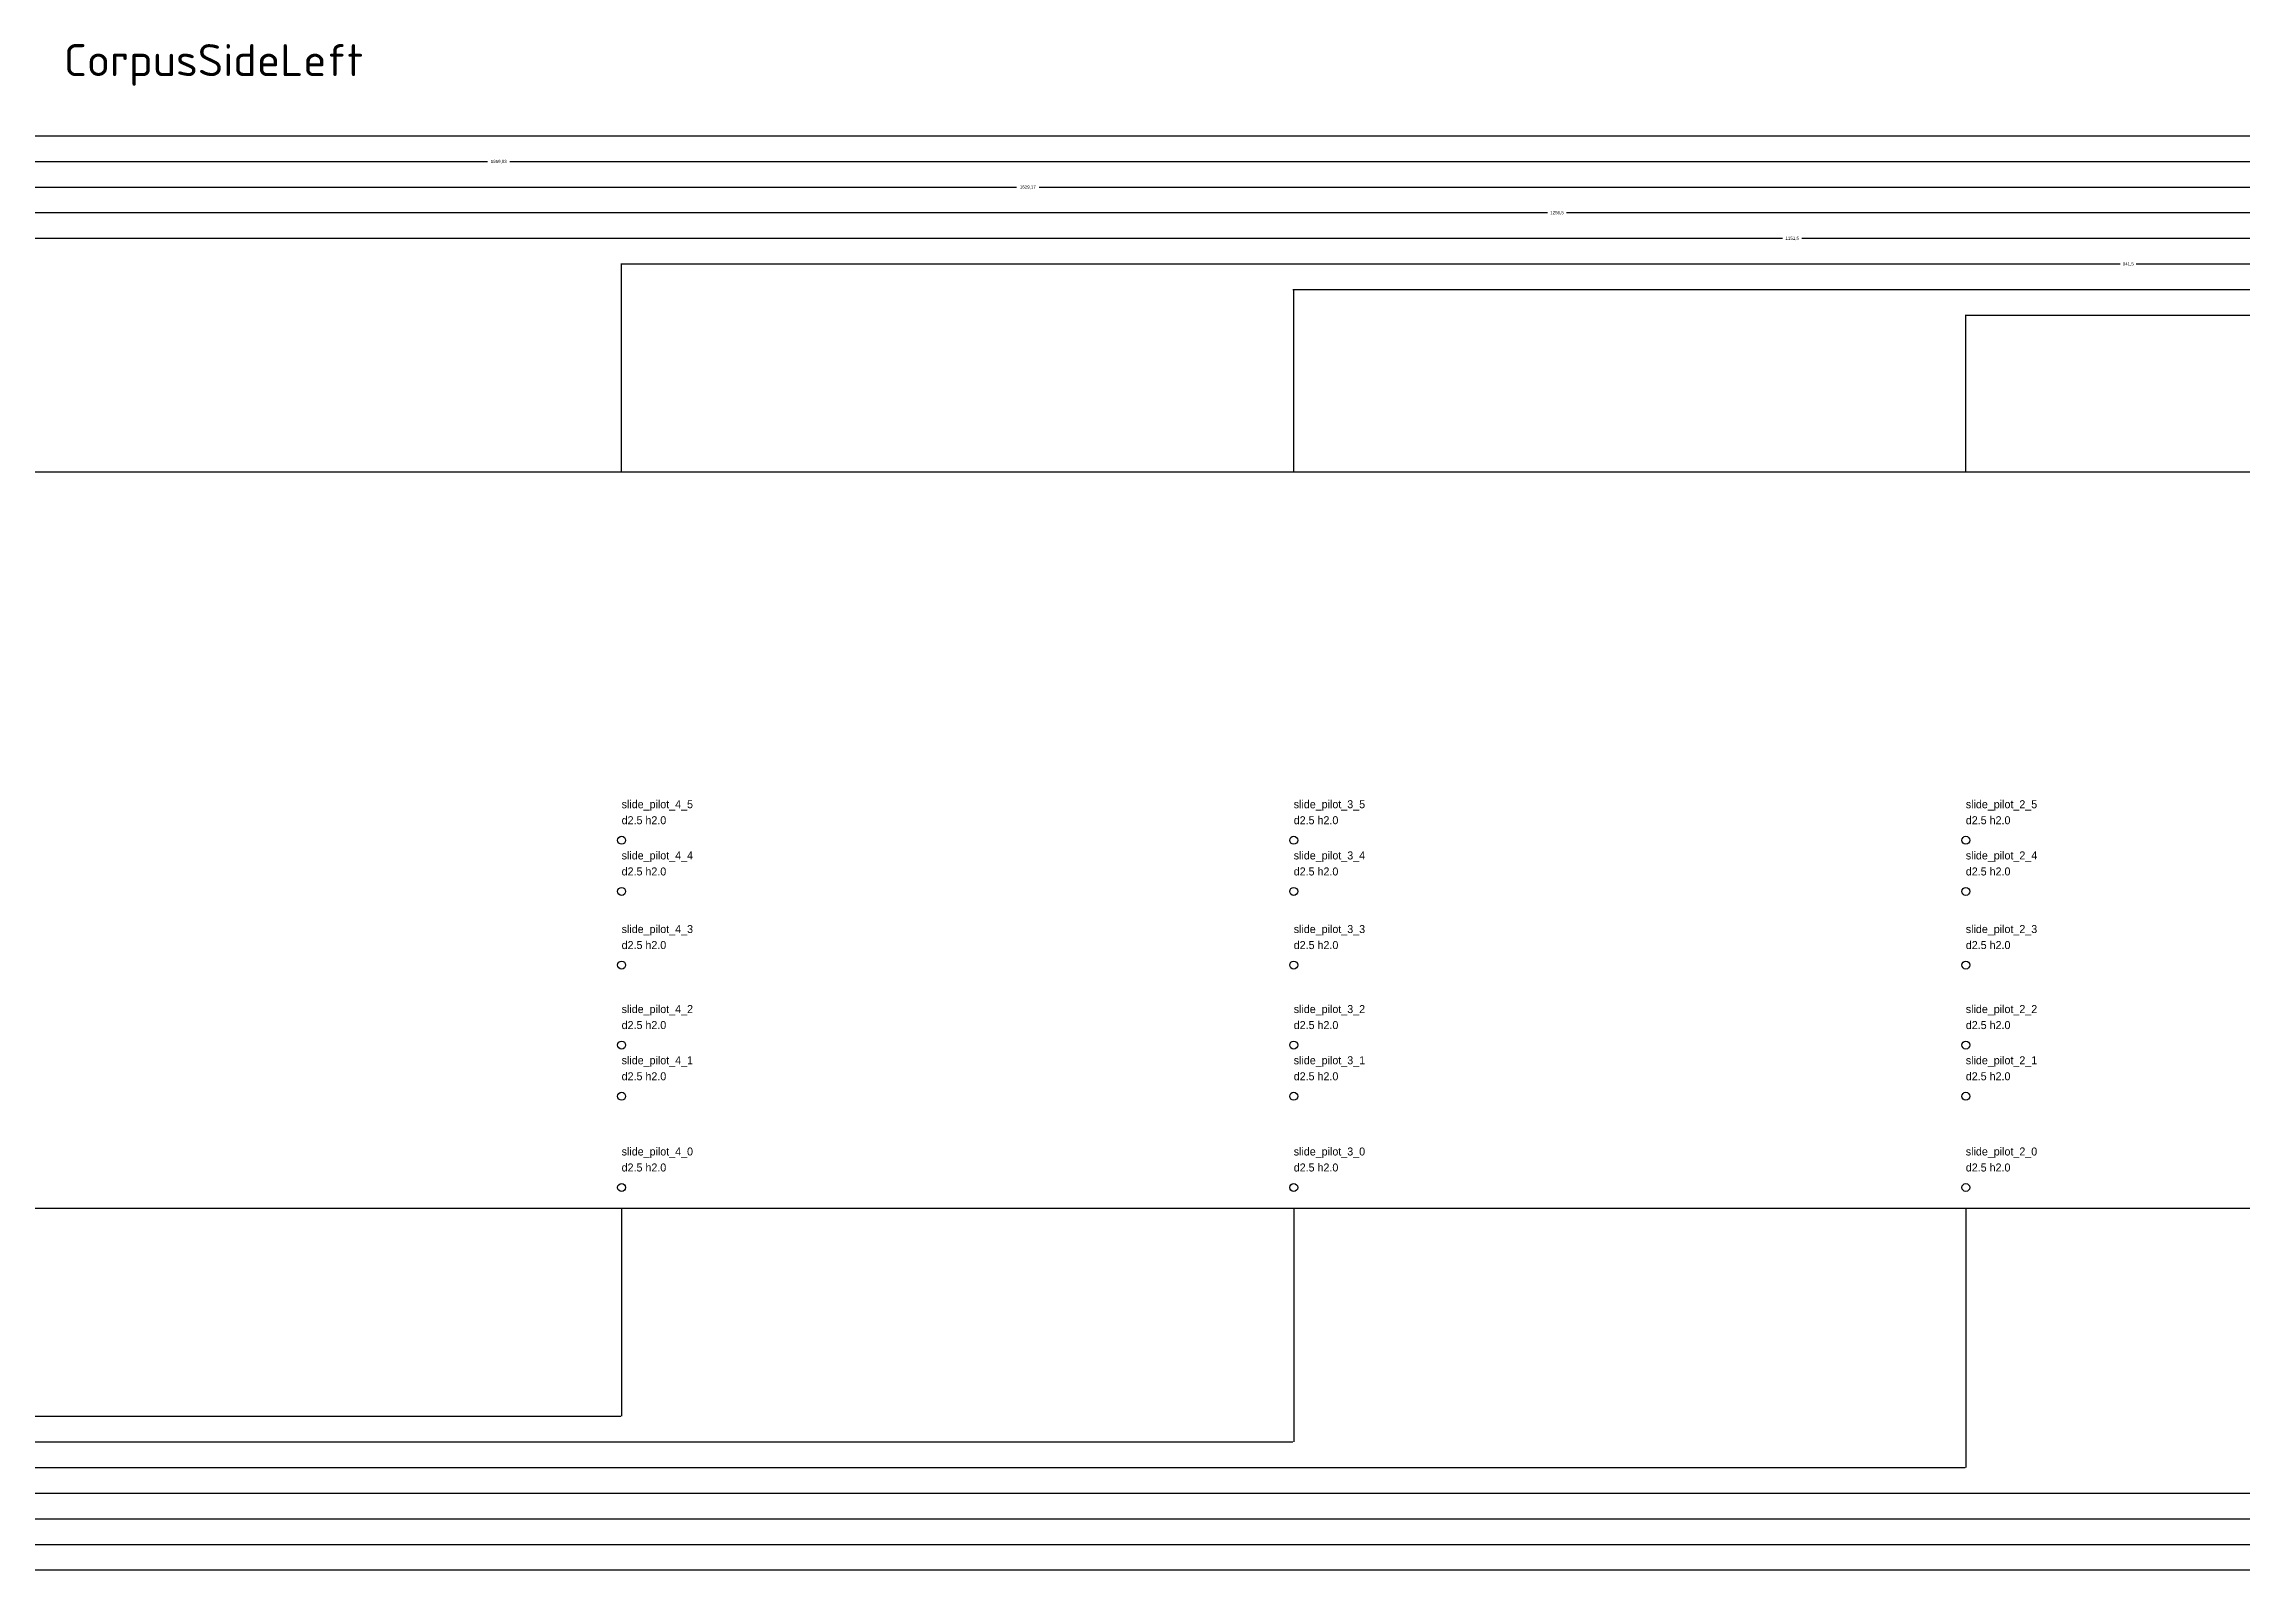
# Model space of a CAD drawing. Header units: millimetres. Extents: x -90 to 2551, y -195 to 364.
# Drawn here: x 1178 to 1864, y -114 to 364 of the extents above; entities that cross this region are included whole.
import ezdxf
from ezdxf.enums import TextEntityAlignment as Align

# ---------------------------------------------------------------- set-up
doc = ezdxf.new("R2010")
doc.units = ezdxf.units.MM
for name, color, linetype in [('ANNOTATION', 6, 'Continuous'), ('CUT', 1, 'Continuous'), ('DIMENSION', 3, 'Continuous')]:
    doc.layers.add(name, color=color, linetype=linetype)
doc.styles.add('Title', font='ISOCPEUR.ttf')
doc.dimstyles.get("Standard").update_dxf_attribs({"dimtxt": 2.5, "dimasz": 2.5, "dimexe": 1.25, "dimexo": 0.625, "dimtad": 1, "dimtxsty": 'Standard', "dimcen": 2.5, "dimazin": 3, "dimtfac": 1, "dimtmove": 0, "dimatfit": 3})

# ---------------------------------------------------------------- blocks, each defined once
blk = doc.blocks.new('_CLOSEDFILLED')
at = {"color": 0, "linetype": 'ByBlock'}
blk.add_solid([(-1, 0.2), (0, 0), (-1, -0.2)], dxfattribs=at)
blk = doc.blocks.new('*D6')
for p, q in [((0, 0), (0, -65)), ((1358.5, 0), (1358.5, -65)), ((0.25, -65), (676.25, -65)), ((682.25, -65), (1358.25, -65))]:
    blk.add_line(p, q)
at = {"layer": 'Defpoints'}
for p in [(0, 0), (1358.5, 0), (0, -65)]:
    blk.add_point(p, dxfattribs=at)
at = {"layer": 'DIMENSION', "xscale": 0.25, "yscale": 0.25, "rotation": 180}
blk.add_blockref('_CLOSEDFILLED', (0, -65), dxfattribs=at)
at = {"layer": 'DIMENSION', "xscale": 0.25, "yscale": 0.25}
blk.add_blockref('_CLOSEDFILLED', (1358.5, -65), dxfattribs=at)
at = {"layer": 'DIMENSION', "insert": (679.25, -65), "char_height": 1, "attachment_point": 5}
blk.add_mtext('1358,5', dxfattribs=at)
blk = doc.blocks.new('*D7')
for p, q in [((0, 0), (0, -73)), ((1568.5, 0), (1568.5, -73)), ((0.25, -73), (781.25, -73)), ((787.25, -73), (1568.25, -73))]:
    blk.add_line(p, q)
at = {"layer": 'Defpoints'}
for p in [(0, 0), (1568.5, 0), (0, -73)]:
    blk.add_point(p, dxfattribs=at)
at = {"layer": 'DIMENSION', "xscale": 0.25, "yscale": 0.25, "rotation": 180}
blk.add_blockref('_CLOSEDFILLED', (0, -73), dxfattribs=at)
at = {"layer": 'DIMENSION', "xscale": 0.25, "yscale": 0.25}
blk.add_blockref('_CLOSEDFILLED', (1568.5, -73), dxfattribs=at)
at = {"layer": 'DIMENSION', "insert": (784.25, -73), "char_height": 1, "attachment_point": 5}
blk.add_mtext('1568,5', dxfattribs=at)
blk = doc.blocks.new('*D8')
for p, q in [((0, 0), (0, -81)), ((1778.5, 0), (1778.5, -81)), ((0.25, -81), (886.25, -81)), ((892.25, -81), (1778.25, -81))]:
    blk.add_line(p, q)
at = {"layer": 'Defpoints'}
for p in [(0, 0), (1778.5, 0), (0, -81)]:
    blk.add_point(p, dxfattribs=at)
at = {"layer": 'DIMENSION', "xscale": 0.25, "yscale": 0.25, "rotation": 180}
blk.add_blockref('_CLOSEDFILLED', (0, -81), dxfattribs=at)
at = {"layer": 'DIMENSION', "xscale": 0.25, "yscale": 0.25}
blk.add_blockref('_CLOSEDFILLED', (1778.5, -81), dxfattribs=at)
at = {"layer": 'DIMENSION', "insert": (889.25, -81), "char_height": 1, "attachment_point": 5}
blk.add_mtext('1778,5', dxfattribs=at)
blk = doc.blocks.new('*D9')
for p, q in [((0, 0), (0, -89)), ((1988.5, 0), (1988.5, -89)), ((0.25, -89), (991.25, -89)), ((997.25, -89), (1988.25, -89))]:
    blk.add_line(p, q)
at = {"layer": 'Defpoints'}
for p in [(0, 0), (1988.5, 0), (0, -89)]:
    blk.add_point(p, dxfattribs=at)
at = {"layer": 'DIMENSION', "xscale": 0.25, "yscale": 0.25, "rotation": 180}
blk.add_blockref('_CLOSEDFILLED', (0, -89), dxfattribs=at)
at = {"layer": 'DIMENSION', "xscale": 0.25, "yscale": 0.25}
blk.add_blockref('_CLOSEDFILLED', (1988.5, -89), dxfattribs=at)
at = {"layer": 'DIMENSION', "insert": (994.25, -89), "char_height": 1, "attachment_point": 5}
blk.add_mtext('1988,5', dxfattribs=at)
blk = doc.blocks.new('*D10')
for p, q in [((0, 0), (0, -97)), ((2198.5, 0), (2198.5, -97)), ((0.25, -97), (1096.25, -97)), ((1102.25, -97), (2198.25, -97))]:
    blk.add_line(p, q)
at = {"layer": 'Defpoints'}
for p in [(0, 0), (2198.5, 0), (0, -97)]:
    blk.add_point(p, dxfattribs=at)
at = {"layer": 'DIMENSION', "xscale": 0.25, "yscale": 0.25, "rotation": 180}
blk.add_blockref('_CLOSEDFILLED', (0, -97), dxfattribs=at)
at = {"layer": 'DIMENSION', "xscale": 0.25, "yscale": 0.25}
blk.add_blockref('_CLOSEDFILLED', (2198.5, -97), dxfattribs=at)
at = {"layer": 'DIMENSION', "insert": (1099.25, -97), "char_height": 1, "attachment_point": 5}
blk.add_mtext('2198,5', dxfattribs=at)
blk = doc.blocks.new('*D11')
for p, q in [((0, 0), (0, -105)), ((2290.5, 0), (2290.5, -105)), ((0.25, -105), (1142.25, -105)), ((1148.25, -105), (2290.25, -105))]:
    blk.add_line(p, q)
at = {"layer": 'Defpoints'}
for p in [(0, 0), (2290.5, 0), (0, -105)]:
    blk.add_point(p, dxfattribs=at)
at = {"layer": 'DIMENSION', "xscale": 0.25, "yscale": 0.25, "rotation": 180}
blk.add_blockref('_CLOSEDFILLED', (0, -105), dxfattribs=at)
at = {"layer": 'DIMENSION', "xscale": 0.25, "yscale": 0.25}
blk.add_blockref('_CLOSEDFILLED', (2290.5, -105), dxfattribs=at)
at = {"layer": 'DIMENSION', "insert": (1145.25, -105), "char_height": 1, "attachment_point": 5}
blk.add_mtext('2290,5', dxfattribs=at)
blk = doc.blocks.new('*D12')
for p, q in [((0, 0), (0, -113)), ((2300, 0), (2300, -113)), ((0.25, -113), (1148, -113)), ((1152, -113), (2299.75, -113))]:
    blk.add_line(p, q)
at = {"layer": 'Defpoints'}
for p in [(0, 0), (2300, 0), (0, -113)]:
    blk.add_point(p, dxfattribs=at)
at = {"layer": 'DIMENSION', "xscale": 0.25, "yscale": 0.25, "rotation": 180}
blk.add_blockref('_CLOSEDFILLED', (0, -113), dxfattribs=at)
at = {"layer": 'DIMENSION', "xscale": 0.25, "yscale": 0.25}
blk.add_blockref('_CLOSEDFILLED', (2300, -113), dxfattribs=at)
at = {"layer": 'DIMENSION', "insert": (1150, -113), "char_height": 1, "attachment_point": 5}
blk.add_mtext('2300', dxfattribs=at)
blk = doc.blocks.new('*D16')
for p, q in [((2036.75, 279), (1778.25, 279)), ((1778.5, 230), (1778.5, 279)), ((2300.25, 279), (2041.75, 279)), ((2300, 230), (2300, 279))]:
    blk.add_line(p, q)
at = {"layer": 'Defpoints'}
for p in [(2300, 279), (1778.5, 230), (2300, 230)]:
    blk.add_point(p, dxfattribs=at)
at = {"layer": 'DIMENSION', "xscale": 0.25, "yscale": 0.25}
blk.add_blockref('_CLOSEDFILLED', (1778.5, 279), dxfattribs=at)
at = {"layer": 'DIMENSION', "xscale": 0.25, "yscale": 0.25, "rotation": 180}
blk.add_blockref('_CLOSEDFILLED', (2300, 279), dxfattribs=at)
at = {"layer": 'DIMENSION', "insert": (2039.25, 279), "char_height": 1, "attachment_point": 5}
blk.add_mtext('521,5', dxfattribs=at)
blk = doc.blocks.new('*D17')
for p, q in [((1931.75, 287), (1568.25, 287)), ((1568.5, 230), (1568.5, 287)), ((2300.25, 287), (1936.75, 287)), ((2300, 230), (2300, 287))]:
    blk.add_line(p, q)
at = {"layer": 'Defpoints'}
for p in [(2300, 287), (1568.5, 230), (2300, 230)]:
    blk.add_point(p, dxfattribs=at)
at = {"layer": 'DIMENSION', "xscale": 0.25, "yscale": 0.25}
blk.add_blockref('_CLOSEDFILLED', (1568.5, 287), dxfattribs=at)
at = {"layer": 'DIMENSION', "xscale": 0.25, "yscale": 0.25, "rotation": 180}
blk.add_blockref('_CLOSEDFILLED', (2300, 287), dxfattribs=at)
at = {"layer": 'DIMENSION', "insert": (1934.25, 287), "char_height": 1, "attachment_point": 5}
blk.add_mtext('731,5', dxfattribs=at)
blk = doc.blocks.new('*D18')
for p, q in [((1826.75, 295), (1358.25, 295)), ((1358.5, 230), (1358.5, 295)), ((2300.25, 295), (1831.75, 295)), ((2300, 230), (2300, 295))]:
    blk.add_line(p, q)
at = {"layer": 'Defpoints'}
for p in [(2300, 295), (1358.5, 230), (2300, 230)]:
    blk.add_point(p, dxfattribs=at)
at = {"layer": 'DIMENSION', "xscale": 0.25, "yscale": 0.25}
blk.add_blockref('_CLOSEDFILLED', (1358.5, 295), dxfattribs=at)
at = {"layer": 'DIMENSION', "xscale": 0.25, "yscale": 0.25, "rotation": 180}
blk.add_blockref('_CLOSEDFILLED', (2300, 295), dxfattribs=at)
at = {"layer": 'DIMENSION', "insert": (1829.25, 295), "char_height": 1, "attachment_point": 5}
blk.add_mtext('941,5', dxfattribs=at)
blk = doc.blocks.new('*D19')
for p, q in [((1721.25, 303), (1148.25, 303)), ((1148.5, 230), (1148.5, 303)), ((2300.25, 303), (1727.25, 303)), ((2300, 230), (2300, 303))]:
    blk.add_line(p, q)
at = {"layer": 'Defpoints'}
for p in [(2300, 303), (1148.5, 230), (2300, 230)]:
    blk.add_point(p, dxfattribs=at)
at = {"layer": 'DIMENSION', "xscale": 0.25, "yscale": 0.25}
blk.add_blockref('_CLOSEDFILLED', (1148.5, 303), dxfattribs=at)
at = {"layer": 'DIMENSION', "xscale": 0.25, "yscale": 0.25, "rotation": 180}
blk.add_blockref('_CLOSEDFILLED', (2300, 303), dxfattribs=at)
at = {"layer": 'DIMENSION', "insert": (1724.25, 303), "char_height": 1, "attachment_point": 5}
blk.add_mtext('1151,5', dxfattribs=at)
blk = doc.blocks.new('*D20')
for p, q in [((1647.75, 311), (1001.25, 311)), ((1001.5, 230), (1001.5, 311)), ((2300.25, 311), (1653.75, 311)), ((2300, 230), (2300, 311))]:
    blk.add_line(p, q)
at = {"layer": 'Defpoints'}
for p in [(2300, 311), (1001.5, 230), (2300, 230)]:
    blk.add_point(p, dxfattribs=at)
at = {"layer": 'DIMENSION', "xscale": 0.25, "yscale": 0.25}
blk.add_blockref('_CLOSEDFILLED', (1001.5, 311), dxfattribs=at)
at = {"layer": 'DIMENSION', "xscale": 0.25, "yscale": 0.25, "rotation": 180}
blk.add_blockref('_CLOSEDFILLED', (2300, 311), dxfattribs=at)
at = {"layer": 'DIMENSION', "insert": (1650.75, 311), "char_height": 1, "attachment_point": 5}
blk.add_mtext('1298,5', dxfattribs=at)
blk = doc.blocks.new('*D21')
for p, q in [((1481.915, 319), (670.58, 319)), ((670.83, 230), (670.83, 319)), ((2300.25, 319), (1488.915, 319)), ((2300, 230), (2300, 319))]:
    blk.add_line(p, q)
at = {"layer": 'Defpoints'}
for p in [(2300, 319), (670.83, 230), (2300, 230)]:
    blk.add_point(p, dxfattribs=at)
at = {"layer": 'DIMENSION', "xscale": 0.25, "yscale": 0.25}
blk.add_blockref('_CLOSEDFILLED', (670.83, 319), dxfattribs=at)
at = {"layer": 'DIMENSION', "xscale": 0.25, "yscale": 0.25, "rotation": 180}
blk.add_blockref('_CLOSEDFILLED', (2300, 319), dxfattribs=at)
at = {"layer": 'DIMENSION', "insert": (1485.415, 319), "char_height": 1, "attachment_point": 5}
blk.add_mtext('1629,17', dxfattribs=at)
blk = doc.blocks.new('*D22')
for p, q in [((1316.585, 327), (339.92, 327)), ((340.17, 230), (340.17, 327)), ((2300.25, 327), (1323.585, 327)), ((2300, 230), (2300, 327))]:
    blk.add_line(p, q)
at = {"layer": 'Defpoints'}
for p in [(2300, 327), (340.17, 230), (2300, 230)]:
    blk.add_point(p, dxfattribs=at)
at = {"layer": 'DIMENSION', "xscale": 0.25, "yscale": 0.25}
blk.add_blockref('_CLOSEDFILLED', (340.17, 327), dxfattribs=at)
at = {"layer": 'DIMENSION', "xscale": 0.25, "yscale": 0.25, "rotation": 180}
blk.add_blockref('_CLOSEDFILLED', (2300, 327), dxfattribs=at)
at = {"layer": 'DIMENSION', "insert": (1320.085, 327), "char_height": 1, "attachment_point": 5}
blk.add_mtext('1959,83', dxfattribs=at)
blk = doc.blocks.new('*D23')
for p, q in [((1151.75, 335), (9.25, 335)), ((9.5, 230), (9.5, 335)), ((2300.25, 335), (1157.75, 335)), ((2300, 230), (2300, 335))]:
    blk.add_line(p, q)
at = {"layer": 'Defpoints'}
for p in [(2300, 335), (9.5, 230), (2300, 230)]:
    blk.add_point(p, dxfattribs=at)
at = {"layer": 'DIMENSION', "xscale": 0.25, "yscale": 0.25}
blk.add_blockref('_CLOSEDFILLED', (9.5, 335), dxfattribs=at)
at = {"layer": 'DIMENSION', "xscale": 0.25, "yscale": 0.25, "rotation": 180}
blk.add_blockref('_CLOSEDFILLED', (2300, 335), dxfattribs=at)
at = {"layer": 'DIMENSION', "insert": (1154.75, 335), "char_height": 1, "attachment_point": 5}
blk.add_mtext('2290,5', dxfattribs=at)

msp = doc.modelspace()

# ---------------------------------------------------------------- linework, layer by layer
at = {"layer": 'CUT'}
for p, q in [((2300, 230), (0, 230)), ((1357.25, 115), (1357.35, 115.478)), ((1357.35, 114.522), (1357.25, 115)), ((1357.35, 115.478), (1357.62, 115.884)), ((1357.62, 114.116), (1357.35, 114.522)), ((1357.62, 115.884), (1358.02, 116.155)), ((1358.02, 113.845), (1357.62, 114.116)), ((1358.02, 116.155), (1358.5, 116.25)), ((1358.5, 113.75), (1358.02, 113.845)), ((1358.5, 116.25), (1358.98, 116.155)), ((1358.98, 113.845), (1358.5, 113.75)), ((1358.98, 116.155), (1359.38, 115.884)), ((1359.38, 114.116), (1358.98, 113.845)), ((1359.38, 115.884), (1359.65, 115.478)), ((1359.65, 114.522), (1359.38, 114.116)), ((1359.65, 115.478), (1359.75, 115)), ((1359.75, 115), (1359.65, 114.522)), ((1567.25, 115), (1567.35, 115.478)), ((1567.35, 114.522), (1567.25, 115)), ((1567.35, 115.478), (1567.62, 115.884)), ((1567.62, 114.116), (1567.35, 114.522)), ((1567.62, 115.884), (1568.02, 116.155)), ((1568.02, 113.845), (1567.62, 114.116)), ((1568.02, 116.155), (1568.5, 116.25)), ((1568.5, 113.75), (1568.02, 113.845)), ((1568.5, 116.25), (1568.98, 116.155)), ((1568.98, 113.845), (1568.5, 113.75)), ((1568.98, 116.155), (1569.38, 115.884)), ((1569.38, 114.116), (1568.98, 113.845)), ((1569.38, 115.884), (1569.65, 115.478)), ((1569.65, 114.522), (1569.38, 114.116)), ((1569.65, 115.478), (1569.75, 115)), ((1569.75, 115), (1569.65, 114.522)), ((1777.25, 115), (1777.35, 115.478)), ((1777.35, 114.522), (1777.25, 115)), ((1777.35, 115.478), (1777.62, 115.884)), ((1777.62, 114.116), (1777.35, 114.522)), ((1777.62, 115.884), (1778.02, 116.155)), ((1778.02, 113.845), (1777.62, 114.116)), ((1778.02, 116.155), (1778.5, 116.25)), ((1778.5, 113.75), (1778.02, 113.845)), ((1778.5, 116.25), (1778.98, 116.155)), ((1778.98, 113.845), (1778.5, 113.75)), ((1778.98, 116.155), (1779.38, 115.884)), ((1779.38, 114.116), (1778.98, 113.845)), ((1779.38, 115.884), (1779.65, 115.478)), ((1779.65, 114.522), (1779.38, 114.116)), ((1779.65, 115.478), (1779.75, 115)), ((1779.75, 115), (1779.65, 114.522)), ((1357.25, 99), (1357.35, 99.4784)), ((1357.35, 98.5216), (1357.25, 99)), ((1357.35, 99.4784), (1357.62, 99.8839)), ((1357.62, 98.1161), (1357.35, 98.5216)), ((1357.62, 99.8839), (1358.02, 100.155)), ((1358.02, 97.8451), (1357.62, 98.1161)), ((1358.02, 100.155), (1358.5, 100.25)), ((1358.5, 97.75), (1358.02, 97.8451)), ((1358.5, 100.25), (1358.98, 100.155)), ((1358.98, 97.8451), (1358.5, 97.75)), ((1358.98, 100.155), (1359.38, 99.8839)), ((1359.38, 98.1161), (1358.98, 97.8451)), ((1359.38, 99.8839), (1359.65, 99.4784)), ((1359.65, 98.5216), (1359.38, 98.1161)), ((1359.65, 99.4784), (1359.75, 99)), ((1359.75, 99), (1359.65, 98.5216)), ((1567.25, 99), (1567.35, 99.4784)), ((1567.35, 98.5216), (1567.25, 99)), ((1567.35, 99.4784), (1567.62, 99.8839)), ((1567.62, 98.1161), (1567.35, 98.5216)), ((1567.62, 99.8839), (1568.02, 100.155)), ((1568.02, 97.8451), (1567.62, 98.1161)), ((1568.02, 100.155), (1568.5, 100.25)), ((1568.5, 97.75), (1568.02, 97.8451)), ((1568.5, 100.25), (1568.98, 100.155)), ((1568.98, 97.8451), (1568.5, 97.75)), ((1568.98, 100.155), (1569.38, 99.8839)), ((1569.38, 98.1161), (1568.98, 97.8451)), ((1569.38, 99.8839), (1569.65, 99.4784)), ((1569.65, 98.5216), (1569.38, 98.1161)), ((1569.65, 99.4784), (1569.75, 99)), ((1569.75, 99), (1569.65, 98.5216)), ((1777.25, 99), (1777.35, 99.4784)), ((1777.35, 98.5216), (1777.25, 99)), ((1777.35, 99.4784), (1777.62, 99.8839)), ((1777.62, 98.1161), (1777.35, 98.5216)), ((1777.62, 99.8839), (1778.02, 100.155)), ((1778.02, 97.8451), (1777.62, 98.1161)), ((1778.02, 100.155), (1778.5, 100.25)), ((1778.5, 97.75), (1778.02, 97.8451)), ((1778.5, 100.25), (1778.98, 100.155)), ((1778.98, 97.8451), (1778.5, 97.75)), ((1778.98, 100.155), (1779.38, 99.8839)), ((1779.38, 98.1161), (1778.98, 97.8451)), ((1779.38, 99.8839), (1779.65, 99.4784)), ((1779.65, 98.5216), (1779.38, 98.1161)), ((1779.65, 99.4784), (1779.75, 99)), ((1779.75, 99), (1779.65, 98.5216)), ((1357.25, 76), (1357.35, 76.4784)), ((1357.35, 75.5216), (1357.25, 76)), ((1357.35, 76.4784), (1357.62, 76.8839)), ((1357.62, 75.1161), (1357.35, 75.5216)), ((1357.62, 76.8839), (1358.02, 77.1548)), ((1358.02, 77.1548), (1358.5, 77.25)), ((1358.5, 77.25), (1358.98, 77.1548)), ((1358.98, 77.1548), (1359.38, 76.8839)), ((1359.38, 76.8839), (1359.65, 76.4784)), ((1359.65, 75.5216), (1359.38, 75.1161)), ((1359.65, 76.4784), (1359.75, 76)), ((1359.75, 76), (1359.65, 75.5216)), ((1567.25, 76), (1567.35, 76.4784)), ((1567.35, 75.5216), (1567.25, 76)), ((1567.35, 76.4784), (1567.62, 76.8839)), ((1567.62, 75.1161), (1567.35, 75.5216)), ((1567.62, 76.8839), (1568.02, 77.1548)), ((1568.02, 77.1548), (1568.5, 77.25)), ((1568.5, 77.25), (1568.98, 77.1548)), ((1568.98, 77.1548), (1569.38, 76.8839)), ((1569.38, 76.8839), (1569.65, 76.4784)), ((1569.65, 75.5216), (1569.38, 75.1161)), ((1569.65, 76.4784), (1569.75, 76)), ((1569.75, 76), (1569.65, 75.5216)), ((1777.25, 76), (1777.35, 76.4784)), ((1777.35, 75.5216), (1777.25, 76)), ((1777.35, 76.4784), (1777.62, 76.8839)), ((1777.62, 75.1161), (1777.35, 75.5216)), ((1777.62, 76.8839), (1778.02, 77.1548)), ((1778.02, 77.1548), (1778.5, 77.25)), ((1778.5, 77.25), (1778.98, 77.1548)), ((1778.98, 77.1548), (1779.38, 76.8839)), ((1779.38, 76.8839), (1779.65, 76.4784)), ((1779.65, 75.5216), (1779.38, 75.1161)), ((1779.65, 76.4784), (1779.75, 76)), ((1779.75, 76), (1779.65, 75.5216)), ((1358.02, 74.8451), (1357.62, 75.1161)), ((1358.5, 74.75), (1358.02, 74.8451)), ((1358.98, 74.8451), (1358.5, 74.75)), ((1359.38, 75.1161), (1358.98, 74.8451)), ((1568.02, 74.8451), (1567.62, 75.1161)), ((1568.5, 74.75), (1568.02, 74.8451)), ((1568.98, 74.8451), (1568.5, 74.75)), ((1569.38, 75.1161), (1568.98, 74.8451)), ((1778.02, 74.8451), (1777.62, 75.1161)), ((1778.5, 74.75), (1778.02, 74.8451)), ((1778.98, 74.8451), (1778.5, 74.75)), ((1779.38, 75.1161), (1778.98, 74.8451)), ((1357.25, 51), (1357.35, 51.4784)), ((1357.35, 50.5216), (1357.25, 51)), ((1357.35, 51.4784), (1357.62, 51.8839)), ((1357.62, 50.1161), (1357.35, 50.5216)), ((1357.62, 51.8839), (1358.02, 52.1548)), ((1358.02, 49.8451), (1357.62, 50.1161)), ((1358.02, 52.1548), (1358.5, 52.25)), ((1358.5, 49.75), (1358.02, 49.8451)), ((1358.5, 52.25), (1358.98, 52.1548)), ((1358.98, 49.8451), (1358.5, 49.75)), ((1358.98, 52.1548), (1359.38, 51.8839)), ((1359.38, 50.1161), (1358.98, 49.8451)), ((1359.38, 51.8839), (1359.65, 51.4784)), ((1359.65, 50.5216), (1359.38, 50.1161)), ((1359.65, 51.4784), (1359.75, 51)), ((1359.75, 51), (1359.65, 50.5216)), ((1567.25, 51), (1567.35, 51.4784)), ((1567.35, 50.5216), (1567.25, 51)), ((1567.35, 51.4784), (1567.62, 51.8839)), ((1567.62, 50.1161), (1567.35, 50.5216)), ((1567.62, 51.8839), (1568.02, 52.1548)), ((1568.02, 49.8451), (1567.62, 50.1161)), ((1568.02, 52.1548), (1568.5, 52.25)), ((1568.5, 49.75), (1568.02, 49.8451)), ((1568.5, 52.25), (1568.98, 52.1548)), ((1568.98, 49.8451), (1568.5, 49.75)), ((1568.98, 52.1548), (1569.38, 51.8839)), ((1569.38, 50.1161), (1568.98, 49.8451)), ((1569.38, 51.8839), (1569.65, 51.4784)), ((1569.65, 50.5216), (1569.38, 50.1161)), ((1569.65, 51.4784), (1569.75, 51)), ((1569.75, 51), (1569.65, 50.5216)), ((1777.25, 51), (1777.35, 51.4784)), ((1777.35, 50.5216), (1777.25, 51)), ((1777.35, 51.4784), (1777.62, 51.8839)), ((1777.62, 50.1161), (1777.35, 50.5216)), ((1777.62, 51.8839), (1778.02, 52.1548)), ((1778.02, 49.8451), (1777.62, 50.1161)), ((1778.02, 52.1548), (1778.5, 52.25)), ((1778.5, 49.75), (1778.02, 49.8451)), ((1778.5, 52.25), (1778.98, 52.1548)), ((1778.98, 49.8451), (1778.5, 49.75)), ((1778.98, 52.1548), (1779.38, 51.8839)), ((1779.38, 50.1161), (1778.98, 49.8451)), ((1779.38, 51.8839), (1779.65, 51.4784)), ((1779.65, 50.5216), (1779.38, 50.1161)), ((1779.65, 51.4784), (1779.75, 51)), ((1779.75, 51), (1779.65, 50.5216)), ((1357.25, 35), (1357.35, 35.4784)), ((1357.35, 34.5216), (1357.25, 35)), ((1357.35, 35.4784), (1357.62, 35.8839)), ((1357.62, 34.1161), (1357.35, 34.5216)), ((1357.62, 35.8839), (1358.02, 36.1548)), ((1358.02, 36.1548), (1358.5, 36.25)), ((1358.5, 36.25), (1358.98, 36.1548)), ((1358.98, 36.1548), (1359.38, 35.8839)), ((1359.38, 35.8839), (1359.65, 35.4784)), ((1359.65, 34.5216), (1359.38, 34.1161)), ((1359.65, 35.4784), (1359.75, 35)), ((1359.75, 35), (1359.65, 34.5216)), ((1567.25, 35), (1567.35, 35.4784)), ((1567.35, 34.5216), (1567.25, 35)), ((1567.35, 35.4784), (1567.62, 35.8839)), ((1567.62, 34.1161), (1567.35, 34.5216)), ((1567.62, 35.8839), (1568.02, 36.1548)), ((1568.02, 36.1548), (1568.5, 36.25)), ((1568.5, 36.25), (1568.98, 36.1548)), ((1568.98, 36.1548), (1569.38, 35.8839)), ((1569.38, 35.8839), (1569.65, 35.4784)), ((1569.65, 34.5216), (1569.38, 34.1161)), ((1569.65, 35.4784), (1569.75, 35)), ((1569.75, 35), (1569.65, 34.5216)), ((1777.25, 35), (1777.35, 35.4784)), ((1777.35, 34.5216), (1777.25, 35)), ((1777.35, 35.4784), (1777.62, 35.8839)), ((1777.62, 34.1161), (1777.35, 34.5216)), ((1777.62, 35.8839), (1778.02, 36.1548)), ((1778.02, 36.1548), (1778.5, 36.25)), ((1778.5, 36.25), (1778.98, 36.1548)), ((1778.98, 36.1548), (1779.38, 35.8839)), ((1779.38, 35.8839), (1779.65, 35.4784)), ((1779.65, 34.5216), (1779.38, 34.1161)), ((1779.65, 35.4784), (1779.75, 35)), ((1779.75, 35), (1779.65, 34.5216)), ((1358.02, 33.8451), (1357.62, 34.1161)), ((1358.5, 33.75), (1358.02, 33.8451)), ((1358.98, 33.8451), (1358.5, 33.75)), ((1359.38, 34.1161), (1358.98, 33.8451)), ((1568.02, 33.8451), (1567.62, 34.1161)), ((1568.5, 33.75), (1568.02, 33.8451)), ((1568.98, 33.8451), (1568.5, 33.75)), ((1569.38, 34.1161), (1568.98, 33.8451)), ((1778.02, 33.8451), (1777.62, 34.1161)), ((1778.5, 33.75), (1778.02, 33.8451)), ((1778.98, 33.8451), (1778.5, 33.75)), ((1779.38, 34.1161), (1778.98, 33.8451)), ((1357.25, 6.5), (1357.35, 6.97835)), ((1357.35, 6.97835), (1357.62, 7.38388)), ((1357.62, 7.38388), (1358.02, 7.65485)), ((1358.02, 7.65485), (1358.5, 7.75)), ((1358.5, 7.75), (1358.98, 7.65485)), ((1358.98, 7.65485), (1359.38, 7.38388)), ((1359.38, 7.38388), (1359.65, 6.97835)), ((1359.65, 6.97835), (1359.75, 6.5)), ((1567.25, 6.5), (1567.35, 6.97835)), ((1567.35, 6.97835), (1567.62, 7.38388)), ((1567.62, 7.38388), (1568.02, 7.65485)), ((1568.02, 7.65485), (1568.5, 7.75)), ((1568.5, 7.75), (1568.98, 7.65485)), ((1568.98, 7.65485), (1569.38, 7.38388)), ((1569.38, 7.38388), (1569.65, 6.97835)), ((1569.65, 6.97835), (1569.75, 6.5)), ((1777.25, 6.5), (1777.35, 6.97835)), ((1777.35, 6.97835), (1777.62, 7.38388)), ((1777.62, 7.38388), (1778.02, 7.65485)), ((1778.02, 7.65485), (1778.5, 7.75)), ((1778.5, 7.75), (1778.98, 7.65485)), ((1778.98, 7.65485), (1779.38, 7.38388)), ((1779.38, 7.38388), (1779.65, 6.97835)), ((1779.65, 6.97835), (1779.75, 6.5)), ((0, 0), (2300, 0)), ((1357.35, 6.02165), (1357.25, 6.5)), ((1357.62, 5.61612), (1357.35, 6.02165)), ((1358.02, 5.34515), (1357.62, 5.61612)), ((1358.5, 5.25), (1358.02, 5.34515)), ((1358.98, 5.34515), (1358.5, 5.25)), ((1359.38, 5.61612), (1358.98, 5.34515)), ((1359.65, 6.02165), (1359.38, 5.61612)), ((1359.75, 6.5), (1359.65, 6.02165)), ((1567.35, 6.02165), (1567.25, 6.5)), ((1567.62, 5.61612), (1567.35, 6.02165)), ((1568.02, 5.34515), (1567.62, 5.61612)), ((1568.5, 5.25), (1568.02, 5.34515)), ((1568.98, 5.34515), (1568.5, 5.25)), ((1569.38, 5.61612), (1568.98, 5.34515)), ((1569.65, 6.02165), (1569.38, 5.61612)), ((1569.75, 6.5), (1569.65, 6.02165)), ((1777.35, 6.02165), (1777.25, 6.5)), ((1777.62, 5.61612), (1777.35, 6.02165)), ((1778.02, 5.34515), (1777.62, 5.61612)), ((1778.5, 5.25), (1778.02, 5.34515)), ((1778.98, 5.34515), (1778.5, 5.25)), ((1779.38, 5.61612), (1778.98, 5.34515)), ((1779.65, 6.02165), (1779.38, 5.61612)), ((1779.75, 6.5), (1779.65, 6.02165))]:
    msp.add_line(p, q, dxfattribs=at)

# ---------------------------------------------------------------- texts
at = {"layer": 'ANNOTATION', "style": 'Title'}
msp.add_text('CorpusSideLeft', height=10, dxfattribs=at).set_placement((1231, 358.75), align=Align.MIDDLE_CENTER)
at = {"layer": 'ANNOTATION'}
for s, p in [('slide_pilot_4_5', (1358.5, 125)), ('slide_pilot_3_5', (1568.5, 125)), ('slide_pilot_2_5', (1778.5, 125)), ('d2.5 h2.0', (1358.5, 120)), ('d2.5 h2.0', (1568.5, 120)), ('d2.5 h2.0', (1778.5, 120)), ('slide_pilot_4_4', (1358.5, 109)), ('slide_pilot_3_4', (1568.5, 109)), ('slide_pilot_2_4', (1778.5, 109)), ('d2.5 h2.0', (1358.5, 104)), ('d2.5 h2.0', (1568.5, 104)), ('d2.5 h2.0', (1778.5, 104)), ('slide_pilot_4_3', (1358.5, 86)), ('d2.5 h2.0', (1358.5, 81)), ('slide_pilot_3_3', (1568.5, 86)), ('d2.5 h2.0', (1568.5, 81)), ('slide_pilot_2_3', (1778.5, 86)), ('d2.5 h2.0', (1778.5, 81)), ('slide_pilot_4_2', (1358.5, 61)), ('slide_pilot_3_2', (1568.5, 61)), ('slide_pilot_2_2', (1778.5, 61)), ('d2.5 h2.0', (1358.5, 56)), ('d2.5 h2.0', (1568.5, 56)), ('d2.5 h2.0', (1778.5, 56)), ('slide_pilot_4_1', (1358.5, 45)), ('d2.5 h2.0', (1358.5, 40)), ('slide_pilot_3_1', (1568.5, 45)), ('d2.5 h2.0', (1568.5, 40)), ('slide_pilot_2_1', (1778.5, 45)), ('d2.5 h2.0', (1778.5, 40)), ('slide_pilot_4_0', (1358.5, 16.5)), ('d2.5 h2.0', (1358.5, 11.5)), ('slide_pilot_3_0', (1568.5, 16.5)), ('d2.5 h2.0', (1568.5, 11.5)), ('slide_pilot_2_0', (1778.5, 16.5)), ('d2.5 h2.0', (1778.5, 11.5))]:
    msp.add_text(s, height=2.5, dxfattribs=at).set_placement(p)

# ---------------------------------------------------------------- dimensions: what is measured, and where the dimension line sits
at = {"layer": 'DIMENSION'}
for base, p1, p2, picture, middle in [((2300, 335), (2300, 230), (9.5, 230), '*D23', (1154.75, 335)), ((2300, 327), (2300, 230), (340.17, 230), '*D22', (1320.085, 327)), ((2300, 319), (2300, 230), (670.83, 230), '*D21', (1485.415, 319)), ((2300, 311), (2300, 230), (1001.5, 230), '*D20', (1650.75, 311)), ((2300, 303), (2300, 230), (1148.5, 230), '*D19', (1724.25, 303)), ((2300, 295), (2300, 230), (1358.5, 230), '*D18', (1829.25, 295)), ((2300, 287), (2300, 230), (1568.5, 230), '*D17', (1934.25, 287)), ((2300, 279), (2300, 230), (1778.5, 230), '*D16', (2039.25, 279)), ((0, -65), (0, 0), (1358.5, 0), '*D6', (679.25, -65)), ((0, -73), (0, 0), (1568.5, 0), '*D7', (784.25, -73)), ((0, -81), (0, 0), (1778.5, 0), '*D8', (889.25, -81)), ((0, -89), (0, 0), (1988.5, 0), '*D9', (994.25, -89)), ((0, -97), (0, 0), (2198.5, 0), '*D10', (1099.25, -97)), ((0, -105), (0, 0), (2290.5, 0), '*D11', (1145.25, -105)), ((0, -113), (0, 0), (2300, 0), '*D12', (1150, -113))]:
    dim = msp.add_linear_dim(base=base, p1=p1, p2=p2, dimstyle='Standard', dxfattribs=at)
    dim.commit()
    dim.dimension.update_dxf_attribs({"geometry": picture, "text_midpoint": middle})

doc.saveas('drawing.dxf')
